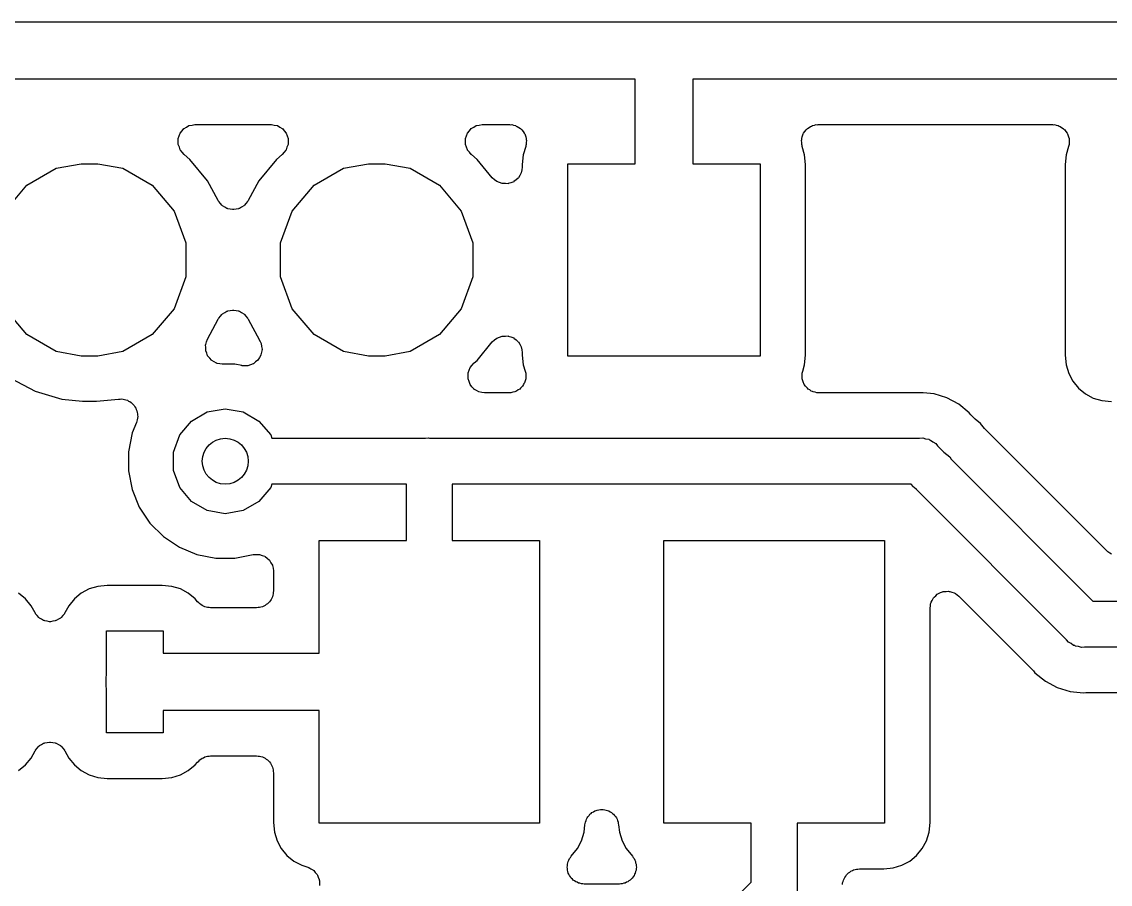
# Model space of a CAD drawing. Extents: x 91 to 190.2, y -113.9 to -59.9.
# Drawn here: x 120.95 to 130.58, y -68.27 to -60.65 of the extents above; entities that cross this region are included whole.
import ezdxf

# ---------------------------------------------------------------- set-up
doc = ezdxf.new("R2010")
doc.units = 0
doc.header["$MEASUREMENT"] = 0
doc.layers.add('BLACK', color=7, linetype='CONTINUOUS')

msp = doc.modelspace()

# ---------------------------------------------------------------- linework, layer by layer
at = {"layer": 'BLACK', "linetype": 'CONTINUOUS'}
for p, q in [((112.121, -60.646), (133.947, -60.646)), ((126.376, -61.154), (112.215, -61.154)), ((126.376, -61.4142), (126.376, -61.154)), ((133.716, -61.154), (126.884, -61.154)), ((126.884, -61.154), (126.884, -61.9)), ((126.376, -61.9), (126.376, -61.4142)), ((126.376, -61.4142), (126.376, -61.4142)), ((122.369, -61.6096), (122.385, -61.5902)), ((122.385, -61.5897), (122.386, -61.5891)), ((122.385, -61.5902), (122.385, -61.5897)), ((122.386, -61.5891), (122.408, -61.5765)), ((122.408, -61.5765), (122.429, -61.5636)), ((122.429, -61.5636), (122.43, -61.5635)), ((122.43, -61.5635), (122.431, -61.563)), ((122.431, -61.563), (122.456, -61.5587)), ((122.456, -61.5587), (122.481, -61.554)), ((122.481, -61.554), (122.481, -61.5541)), ((122.481, -61.5541), (122.482, -61.554)), ((122.482, -61.554), (123.158, -61.554)), ((123.158, -61.554), (123.159, -61.5541)), ((123.159, -61.5541), (123.159, -61.554)), ((123.159, -61.554), (123.184, -61.5587)), ((123.184, -61.5587), (123.209, -61.563)), ((123.209, -61.563), (123.21, -61.5635)), ((123.21, -61.5635), (123.211, -61.5636)), ((123.211, -61.5636), (123.232, -61.5765)), ((123.232, -61.5765), (123.254, -61.5891)), ((123.254, -61.5891), (123.255, -61.5897)), ((123.255, -61.5897), (123.255, -61.5902)), ((123.255, -61.5902), (123.271, -61.6097)), ((124.909, -61.6096), (124.925, -61.5902)), ((124.925, -61.5897), (124.926, -61.5891)), ((124.925, -61.5902), (124.925, -61.5897)), ((124.926, -61.5891), (124.948, -61.5765)), ((124.948, -61.5765), (124.969, -61.5636)), ((124.969, -61.5636), (124.97, -61.5635)), ((124.97, -61.5635), (124.971, -61.563)), ((124.971, -61.563), (124.996, -61.5587)), ((124.996, -61.5587), (125.021, -61.554)), ((125.021, -61.554), (125.021, -61.5541)), ((125.021, -61.5541), (125.022, -61.554)), ((125.022, -61.554), (125.265, -61.554)), ((125.265, -61.554), (125.274, -61.5556)), ((125.274, -61.5556), (125.283, -61.5551)), ((125.283, -61.5551), (125.299, -61.5601)), ((125.299, -61.5601), (125.316, -61.563)), ((125.316, -61.563), (125.324, -61.5676)), ((125.324, -61.5676), (125.333, -61.5702)), ((125.333, -61.5702), (125.346, -61.5805)), ((125.346, -61.5805), (125.361, -61.5891)), ((125.361, -61.5891), (125.367, -61.596)), ((125.367, -61.596), (125.374, -61.6015)), ((125.374, -61.6015), (125.384, -61.6158)), ((127.876, -61.6158), (127.886, -61.6015)), ((127.886, -61.6015), (127.893, -61.596)), ((127.893, -61.596), (127.899, -61.5891)), ((127.899, -61.5891), (127.914, -61.5805)), ((127.914, -61.5805), (127.927, -61.5702)), ((127.927, -61.5702), (127.936, -61.5676)), ((127.936, -61.5676), (127.944, -61.563)), ((127.944, -61.563), (127.961, -61.5601)), ((127.961, -61.5601), (127.977, -61.5551)), ((127.977, -61.5551), (127.986, -61.5556)), ((127.986, -61.5556), (127.995, -61.554)), ((127.995, -61.554), (130.065, -61.554)), ((130.065, -61.554), (130.074, -61.5556)), ((130.074, -61.5556), (130.083, -61.5551)), ((130.083, -61.5551), (130.099, -61.5601)), ((130.099, -61.5601), (130.116, -61.563)), ((130.116, -61.563), (130.124, -61.5676)), ((130.124, -61.5676), (130.133, -61.5702)), ((130.133, -61.5702), (130.146, -61.5805)), ((130.146, -61.5805), (130.161, -61.5891)), ((130.161, -61.5891), (130.167, -61.596)), ((130.167, -61.596), (130.174, -61.6015)), ((130.174, -61.6015), (130.184, -61.6158)), ((122.334, -61.6796), (122.335, -61.6788)), ((122.335, -61.7049), (122.334, -61.6796)), ((122.335, -61.678), (122.343, -61.6543)), ((122.335, -61.6788), (122.335, -61.678)), ((122.343, -61.6543), (122.352, -61.6304)), ((122.352, -61.629), (122.369, -61.6096)), ((122.352, -61.6298), (122.352, -61.629)), ((122.352, -61.6304), (122.352, -61.6298)), ((123.271, -61.6097), (123.288, -61.629)), ((123.288, -61.629), (123.288, -61.6298)), ((123.288, -61.6298), (123.288, -61.6304)), ((123.288, -61.6304), (123.297, -61.6543)), ((123.297, -61.6543), (123.305, -61.678)), ((123.305, -61.678), (123.305, -61.6788)), ((123.305, -61.6788), (123.306, -61.6796)), ((123.306, -61.6796), (123.305, -61.7049)), ((124.874, -61.6796), (124.875, -61.6788)), ((124.875, -61.7049), (124.874, -61.6796)), ((124.875, -61.678), (124.883, -61.6543)), ((124.875, -61.6788), (124.875, -61.678)), ((124.883, -61.6543), (124.892, -61.6304)), ((124.892, -61.629), (124.909, -61.6096)), ((124.892, -61.6298), (124.892, -61.629)), ((124.892, -61.6304), (124.892, -61.6298)), ((125.384, -61.6158), (125.395, -61.629)), ((125.395, -61.629), (125.398, -61.6375)), ((125.398, -61.6375), (125.403, -61.6451)), ((125.403, -61.6451), (125.407, -61.6618)), ((125.407, -61.6618), (125.412, -61.678)), ((125.412, -61.678), (125.412, -61.687)), ((125.412, -61.687), (125.414, -61.6958)), ((125.414, -61.6958), (125.412, -61.7129)), ((127.846, -61.6958), (127.848, -61.687)), ((127.848, -61.7129), (127.846, -61.6958)), ((127.848, -61.678), (127.853, -61.6618)), ((127.848, -61.687), (127.848, -61.678)), ((127.853, -61.6618), (127.857, -61.6451)), ((127.857, -61.6451), (127.862, -61.6375)), ((127.862, -61.6375), (127.865, -61.629)), ((127.865, -61.629), (127.876, -61.6158)), ((130.184, -61.6158), (130.195, -61.629)), ((130.195, -61.629), (130.198, -61.6375)), ((130.198, -61.6375), (130.203, -61.6451)), ((130.203, -61.6451), (130.207, -61.6618)), ((130.207, -61.6618), (130.212, -61.678)), ((130.212, -61.678), (130.212, -61.687)), ((130.212, -61.687), (130.214, -61.6958)), ((130.214, -61.6958), (130.212, -61.7129)), ((122.335, -61.73), (122.335, -61.7049)), ((122.335, -61.7308), (122.335, -61.73)), ((122.335, -61.7317), (122.335, -61.7308)), ((122.344, -61.7553), (122.335, -61.7317)), ((122.352, -61.779), (122.344, -61.7553)), ((122.353, -61.7796), (122.352, -61.779)), ((122.353, -61.7804), (122.353, -61.7796)), ((122.37, -61.7996), (122.353, -61.7804)), ((123.287, -61.7804), (123.27, -61.7996)), ((123.288, -61.779), (123.287, -61.7796)), ((123.287, -61.7796), (123.287, -61.7804)), ((123.296, -61.7553), (123.288, -61.779)), ((123.305, -61.7317), (123.296, -61.7553)), ((123.305, -61.7049), (123.305, -61.73)), ((123.305, -61.73), (123.305, -61.7308)), ((123.305, -61.7308), (123.305, -61.7317)), ((124.875, -61.73), (124.875, -61.7049)), ((124.875, -61.7308), (124.875, -61.73)), ((124.875, -61.7317), (124.875, -61.7308)), ((124.884, -61.7553), (124.875, -61.7317)), ((124.892, -61.779), (124.884, -61.7553)), ((124.893, -61.7796), (124.892, -61.779)), ((124.893, -61.7804), (124.893, -61.7796)), ((124.91, -61.7996), (124.893, -61.7804)), ((125.408, -61.7475), (125.386, -61.8216)), ((125.409, -61.7386), (125.408, -61.7475)), ((125.412, -61.73), (125.409, -61.7386)), ((125.412, -61.7129), (125.412, -61.73)), ((127.848, -61.73), (127.848, -61.7129)), ((127.851, -61.7386), (127.848, -61.73)), ((127.852, -61.7475), (127.851, -61.7386)), ((127.874, -61.8216), (127.852, -61.7475)), ((130.208, -61.7475), (130.186, -61.8216)), ((130.209, -61.7386), (130.208, -61.7475)), ((130.212, -61.73), (130.209, -61.7386)), ((130.212, -61.7129), (130.212, -61.73)), ((122.386, -61.8189), (122.37, -61.7996)), ((122.387, -61.8193), (122.386, -61.8189)), ((122.387, -61.82), (122.387, -61.8193)), ((122.438, -61.8618), (122.387, -61.82)), ((122.594, -62.0522), (122.438, -61.8618)), ((123.202, -61.8618), (123.046, -62.0522)), ((123.253, -61.82), (123.202, -61.8618)), ((123.254, -61.8189), (123.253, -61.8193)), ((123.253, -61.8193), (123.253, -61.82)), ((123.27, -61.7996), (123.254, -61.8189)), ((124.926, -61.8189), (124.91, -61.7996)), ((124.927, -61.8193), (124.926, -61.8189)), ((124.927, -61.82), (124.927, -61.8193)), ((124.978, -61.8618), (124.927, -61.82)), ((125.111, -62.0242), (124.978, -61.8618)), ((125.386, -61.8216), (125.377, -61.9074)), ((127.883, -61.9074), (127.874, -61.8216)), ((130.186, -61.8216), (130.177, -61.9074)), ((120.995, -62.0888), (121.255, -61.9389)), ((121.255, -61.9389), (121.476, -61.9)), ((121.476, -61.9), (121.624, -61.9)), ((121.624, -61.9), (121.845, -61.9389)), ((121.845, -61.9389), (122.105, -62.0888)), ((123.535, -62.0888), (123.795, -61.9389)), ((123.795, -61.9389), (124.016, -61.9)), ((124.016, -61.9), (124.164, -61.9)), ((124.164, -61.9), (124.385, -61.9389)), ((124.385, -61.9389), (124.645, -62.0888)), ((125.368, -61.9819), (125.355, -62.0035)), ((125.373, -61.9554), (125.368, -61.9803)), ((125.368, -61.9803), (125.368, -61.981)), ((125.368, -61.981), (125.368, -61.9819)), ((125.377, -61.9307), (125.373, -61.9554)), ((125.377, -61.9074), (125.377, -61.929)), ((125.377, -61.929), (125.377, -61.9298)), ((125.377, -61.9298), (125.377, -61.9307)), ((125.78, -63.6), (125.78, -61.9)), ((125.78, -61.9), (126.376, -61.9)), ((126.884, -61.9), (127.48, -61.9)), ((127.48, -61.9), (127.48, -63.6)), ((127.883, -63.5926), (127.883, -61.9074)), ((130.177, -61.9074), (130.177, -63.5926)), ((122.688, -62.2268), (122.594, -62.0522)), ((123.046, -62.0522), (122.952, -62.2268)), ((125.112, -62.0247), (125.111, -62.0242)), ((125.112, -62.0254), (125.112, -62.0247)), ((125.132, -62.0417), (125.112, -62.0254)), ((125.151, -62.0581), (125.132, -62.0417)), ((125.152, -62.0584), (125.151, -62.0581)), ((125.152, -62.0589), (125.152, -62.0584)), ((125.176, -62.0676), (125.152, -62.0589)), ((125.2, -62.0764), (125.176, -62.0676)), ((125.201, -62.0765), (125.2, -62.0764)), ((125.201, -62.0767), (125.201, -62.0765)), ((125.227, -62.0767), (125.201, -62.0767)), ((125.252, -62.077), (125.227, -62.0767)), ((125.253, -62.0767), (125.252, -62.077)), ((125.277, -62.0681), (125.253, -62.0767)), ((125.253, -62.0767), (125.253, -62.0767)), ((125.301, -62.0597), (125.277, -62.0681)), ((125.302, -62.0592), (125.301, -62.0597)), ((125.322, -62.0427), (125.302, -62.0589)), ((125.302, -62.0589), (125.302, -62.0592)), ((125.341, -62.0267), (125.322, -62.0427)), ((125.342, -62.026), (125.341, -62.0267)), ((125.355, -62.0035), (125.342, -62.0254)), ((125.342, -62.0254), (125.342, -62.026)), ((120.803, -62.3184), (120.995, -62.0888)), ((122.105, -62.0888), (122.297, -62.3184)), ((123.343, -62.3184), (123.535, -62.0888)), ((124.645, -62.0888), (124.837, -62.3184)), ((122.691, -62.2307), (122.688, -62.2268)), ((122.693, -62.2353), (122.691, -62.2307)), ((122.707, -62.2511), (122.693, -62.2353)), ((122.72, -62.2678), (122.707, -62.2511)), ((122.724, -62.2704), (122.72, -62.2678)), ((122.727, -62.2741), (122.724, -62.2704)), ((122.746, -62.2841), (122.727, -62.2741)), ((122.913, -62.2741), (122.894, -62.2841)), ((122.916, -62.2704), (122.913, -62.2741)), ((122.92, -62.2678), (122.916, -62.2704)), ((122.933, -62.2511), (122.92, -62.2678)), ((122.947, -62.2353), (122.933, -62.2511)), ((122.949, -62.2307), (122.947, -62.2353)), ((122.952, -62.2268), (122.949, -62.2307)), ((122.297, -62.3184), (122.4, -62.6001)), ((122.764, -62.2953), (122.746, -62.2841)), ((122.769, -62.2963), (122.764, -62.2953)), ((122.773, -62.2987), (122.769, -62.2963)), ((122.794, -62.3017), (122.773, -62.2987)), ((122.815, -62.306), (122.794, -62.3017)), ((122.82, -62.3053), (122.815, -62.306)), ((122.825, -62.306), (122.82, -62.3053)), ((122.846, -62.3017), (122.825, -62.306)), ((122.867, -62.2987), (122.846, -62.3017)), ((122.871, -62.2963), (122.867, -62.2987)), ((122.876, -62.2953), (122.871, -62.2963)), ((122.894, -62.2841), (122.876, -62.2953)), ((123.24, -62.6001), (123.343, -62.3184)), ((124.837, -62.3184), (124.94, -62.6001)), ((122.4, -62.6001), (122.4, -62.8999)), ((123.24, -62.8999), (123.24, -62.6001)), ((124.94, -62.6001), (124.94, -62.8999)), ((122.4, -62.8999), (122.297, -63.1816)), ((123.343, -63.1816), (123.24, -62.8999)), ((124.94, -62.8999), (124.837, -63.1816)), ((120.995, -63.4112), (120.803, -63.1816)), ((122.297, -63.1816), (122.105, -63.4112)), ((122.707, -63.2489), (122.72, -63.2322)), ((122.72, -63.2322), (122.724, -63.2296)), ((122.724, -63.2296), (122.727, -63.2259)), ((122.727, -63.2259), (122.746, -63.2159)), ((122.746, -63.2159), (122.764, -63.2047)), ((122.764, -63.2047), (122.769, -63.2037)), ((122.769, -63.2037), (122.773, -63.2013)), ((122.773, -63.2013), (122.794, -63.1983)), ((122.794, -63.1983), (122.815, -63.194)), ((122.815, -63.194), (122.82, -63.1947)), ((122.82, -63.1947), (122.825, -63.194)), ((122.825, -63.194), (122.846, -63.1983)), ((122.846, -63.1983), (122.867, -63.2013)), ((122.867, -63.2013), (122.871, -63.2037)), ((122.871, -63.2037), (122.876, -63.2047)), ((122.876, -63.2047), (122.894, -63.2159)), ((122.894, -63.2159), (122.913, -63.2259)), ((122.913, -63.2259), (122.916, -63.2296)), ((122.916, -63.2296), (122.92, -63.2322)), ((122.92, -63.2322), (122.933, -63.2489)), ((123.535, -63.4112), (123.343, -63.1816)), ((124.837, -63.1816), (124.645, -63.4112)), ((122.592, -63.4521), (122.688, -63.2732)), ((122.688, -63.2732), (122.691, -63.2693)), ((122.691, -63.2693), (122.693, -63.2647)), ((122.693, -63.2647), (122.707, -63.2489)), ((122.933, -63.2489), (122.947, -63.2647)), ((122.947, -63.2647), (122.949, -63.2693)), ((122.949, -63.2693), (122.952, -63.2732)), ((122.952, -63.2732), (123.053, -63.4609)), ((121.255, -63.5611), (120.995, -63.4112)), ((122.105, -63.4112), (121.845, -63.5611)), ((123.795, -63.5611), (123.535, -63.4112)), ((124.645, -63.4112), (124.385, -63.5611)), ((125.152, -63.4411), (125.176, -63.4324)), ((125.176, -63.4324), (125.2, -63.4236)), ((125.2, -63.4236), (125.201, -63.4235)), ((125.201, -63.4235), (125.201, -63.4233)), ((125.201, -63.4233), (125.227, -63.4233)), ((125.227, -63.4233), (125.252, -63.423)), ((125.252, -63.423), (125.253, -63.4233)), ((125.253, -63.4233), (125.253, -63.4233)), ((125.253, -63.4233), (125.277, -63.4319)), ((125.277, -63.4319), (125.301, -63.4403)), ((122.576, -63.5016), (122.577, -63.4992)), ((122.577, -63.5252), (122.576, -63.5016)), ((122.577, -63.4968), (122.585, -63.4745)), ((122.577, -63.4992), (122.577, -63.4968)), ((122.577, -63.5488), (122.577, -63.5252)), ((122.585, -63.4745), (122.592, -63.4521)), ((123.053, -63.4609), (123.054, -63.4646)), ((123.054, -63.4646), (123.055, -63.4663)), ((123.055, -63.4663), (123.067, -63.4882)), ((123.067, -63.4882), (123.067, -63.4891)), ((123.067, -63.4891), (123.068, -63.4898)), ((123.068, -63.4898), (123.071, -63.5147)), ((123.071, -63.5147), (123.076, -63.5396)), ((124.978, -63.6382), (125.111, -63.4758)), ((125.111, -63.4758), (125.112, -63.4753)), ((125.112, -63.4746), (125.132, -63.4583)), ((125.112, -63.4753), (125.112, -63.4746)), ((125.132, -63.4583), (125.151, -63.4419)), ((125.151, -63.4419), (125.152, -63.4416)), ((125.152, -63.4416), (125.152, -63.4411)), ((125.301, -63.4403), (125.302, -63.4408)), ((125.302, -63.4408), (125.302, -63.4411)), ((125.302, -63.4411), (125.322, -63.4573)), ((125.322, -63.4573), (125.341, -63.4733)), ((125.341, -63.4733), (125.342, -63.474)), ((125.342, -63.474), (125.342, -63.4746)), ((125.342, -63.4746), (125.355, -63.4965)), ((125.355, -63.4965), (125.368, -63.5181)), ((125.368, -63.5181), (125.368, -63.519)), ((125.368, -63.519), (125.368, -63.5197)), ((125.368, -63.5197), (125.373, -63.5446)), ((121.476, -63.6), (121.255, -63.5611)), ((121.624, -63.6), (121.476, -63.6)), ((121.845, -63.5611), (121.624, -63.6)), ((122.578, -63.5512), (122.577, -63.5488)), ((122.578, -63.5537), (122.578, -63.5512)), ((122.586, -63.5756), (122.578, -63.5537)), ((122.594, -63.5978), (122.586, -63.5756)), ((122.596, -63.5997), (122.594, -63.5978)), ((122.597, -63.602), (122.596, -63.5997)), ((122.613, -63.6196), (122.597, -63.602)), ((122.628, -63.6377), (122.613, -63.6196)), ((123.052, -63.614), (123.039, -63.6357)), ((123.065, -63.5924), (123.052, -63.614)), ((123.066, -63.5915), (123.065, -63.5924)), ((123.071, -63.566), (123.066, -63.5908)), ((123.066, -63.5908), (123.066, -63.5915)), ((123.076, -63.5413), (123.071, -63.566)), ((123.076, -63.5396), (123.075, -63.5405)), ((123.075, -63.5405), (123.076, -63.5413)), ((124.016, -63.6), (123.795, -63.5611)), ((124.164, -63.6), (124.016, -63.6)), ((124.385, -63.5611), (124.164, -63.6)), ((125.373, -63.5446), (125.377, -63.5693)), ((125.377, -63.5693), (125.377, -63.5702)), ((125.377, -63.5702), (125.377, -63.571)), ((125.377, -63.571), (125.377, -63.5926)), ((125.377, -63.5926), (125.386, -63.6784)), ((127.48, -63.6), (125.78, -63.6)), ((127.874, -63.6784), (127.883, -63.5926)), ((130.177, -63.5926), (130.186, -63.6784)), ((122.63, -63.6389), (122.628, -63.6377)), ((122.632, -63.6408), (122.63, -63.6389)), ((122.653, -63.6519), (122.632, -63.6408)), ((122.673, -63.6638), (122.653, -63.6519)), ((122.676, -63.6642), (122.673, -63.6638)), ((122.678, -63.6654), (122.676, -63.6642)), ((122.701, -63.6687), (122.678, -63.6654)), ((122.724, -63.6728), (122.701, -63.6687)), ((122.834, -63.6728), (122.724, -63.6728)), ((122.896, -63.6851), (122.834, -63.6728)), ((122.897, -63.6851), (122.896, -63.6851)), ((122.898, -63.6854), (122.897, -63.6851)), ((122.923, -63.6857), (122.898, -63.6854)), ((122.948, -63.6862), (122.923, -63.6857)), ((122.949, -63.686), (122.948, -63.6862)), ((122.95, -63.686), (122.949, -63.686)), ((122.974, -63.6776), (122.95, -63.686)), ((122.998, -63.6695), (122.974, -63.6776)), ((122.999, -63.6687), (122.998, -63.669)), ((122.998, -63.669), (122.998, -63.6695)), ((123.019, -63.6527), (122.999, -63.6687)), ((123.038, -63.6369), (123.019, -63.6527)), ((123.039, -63.6362), (123.038, -63.6369)), ((123.039, -63.6357), (123.039, -63.6362)), ((124.907, -63.7255), (124.916, -63.7018)), ((124.916, -63.7012), (124.917, -63.7004)), ((124.916, -63.7018), (124.916, -63.7012)), ((124.917, -63.7004), (124.933, -63.6812)), ((124.933, -63.6812), (124.949, -63.6619)), ((124.949, -63.6619), (124.95, -63.6615)), ((124.95, -63.6615), (124.951, -63.6608)), ((124.951, -63.6608), (124.978, -63.6382)), ((125.386, -63.6784), (125.402, -63.7333)), ((127.858, -63.7333), (127.874, -63.6784)), ((130.186, -63.6784), (130.209, -63.7538)), ((120.852, -63.7944), (121.069, -63.9104)), ((124.898, -63.7491), (124.907, -63.7255)), ((124.898, -63.75), (124.898, -63.7491)), ((124.898, -63.7508), (124.898, -63.75)), ((124.898, -63.7759), (124.898, -63.7508)), ((124.898, -63.8012), (124.898, -63.7759)), ((124.898, -63.802), (124.898, -63.8012)), ((124.898, -63.8028), (124.898, -63.802)), ((124.907, -63.8265), (124.898, -63.8028)), ((125.401, -63.819), (125.397, -63.8357)), ((125.407, -63.8028), (125.401, -63.819)), ((125.402, -63.7333), (125.404, -63.7422)), ((125.404, -63.7422), (125.407, -63.7508)), ((125.407, -63.7508), (125.407, -63.7679)), ((125.407, -63.7679), (125.409, -63.785)), ((125.409, -63.785), (125.407, -63.7938)), ((125.407, -63.7938), (125.407, -63.8028)), ((127.851, -63.785), (127.853, -63.7679)), ((127.853, -63.7938), (127.851, -63.785)), ((127.853, -63.7508), (127.856, -63.7422)), ((127.853, -63.7679), (127.853, -63.7508)), ((127.853, -63.8028), (127.853, -63.7938)), ((127.859, -63.819), (127.853, -63.8028)), ((127.856, -63.7422), (127.858, -63.7333)), ((127.863, -63.8357), (127.859, -63.819)), ((130.209, -63.7538), (130.246, -63.8233)), ((121.069, -63.9104), (121.305, -63.9819)), ((124.915, -63.8504), (124.907, -63.8265)), ((124.915, -63.851), (124.915, -63.8504)), ((124.916, -63.8518), (124.915, -63.851)), ((124.932, -63.8712), (124.916, -63.8518)), ((124.948, -63.8906), (124.932, -63.8712)), ((124.949, -63.8911), (124.948, -63.8906)), ((124.949, -63.8917), (124.949, -63.8911)), ((124.971, -63.9043), (124.949, -63.8917)), ((124.993, -63.9172), (124.971, -63.9043)), ((125.318, -63.9132), (125.31, -63.9178)), ((125.327, -63.9106), (125.318, -63.9132)), ((125.34, -63.9003), (125.327, -63.9106)), ((125.355, -63.8917), (125.34, -63.9003)), ((125.361, -63.8848), (125.355, -63.8917)), ((125.368, -63.8793), (125.361, -63.8848)), ((125.378, -63.865), (125.368, -63.8793)), ((125.389, -63.8518), (125.378, -63.865)), ((125.392, -63.8433), (125.389, -63.8518)), ((125.397, -63.8357), (125.392, -63.8433)), ((127.868, -63.8433), (127.863, -63.8357)), ((127.871, -63.8518), (127.868, -63.8433)), ((127.882, -63.865), (127.871, -63.8518)), ((127.892, -63.8793), (127.882, -63.865)), ((127.899, -63.8848), (127.892, -63.8793)), ((127.905, -63.8917), (127.899, -63.8848)), ((127.92, -63.9003), (127.905, -63.8917)), ((127.933, -63.9106), (127.92, -63.9003)), ((127.942, -63.9132), (127.933, -63.9106)), ((127.95, -63.9178), (127.942, -63.9132)), ((130.246, -63.8233), (130.296, -63.8842)), ((130.296, -63.8842), (130.357, -63.9342)), ((121.305, -63.9819), (121.489, -64)), ((121.489, -64), (121.611, -64)), ((121.611, -64), (121.805, -63.9809)), ((121.805, -63.9809), (121.806, -63.9806)), ((121.806, -63.9806), (121.808, -63.9807)), ((121.808, -63.9807), (121.81, -63.9805)), ((121.81, -63.9805), (121.819, -63.9812)), ((121.819, -63.9812), (121.82, -63.9812)), ((121.82, -63.9812), (121.834, -63.9796)), ((121.834, -63.9796), (121.846, -63.9824)), ((121.846, -63.9824), (121.858, -63.9829)), ((121.858, -63.9829), (121.871, -63.9882)), ((121.871, -63.9882), (121.885, -63.9914)), ((121.885, -63.9914), (121.895, -63.9981)), ((121.895, -63.9981), (121.906, -64.0028)), ((121.906, -64.0028), (121.917, -64.0122)), ((121.917, -64.0122), (121.928, -64.0199)), ((124.994, -63.9173), (124.993, -63.9172)), ((124.994, -63.9178), (124.994, -63.9173)), ((125.019, -63.9221), (124.994, -63.9178)), ((125.044, -63.9268), (125.019, -63.9221)), ((125.045, -63.9267), (125.044, -63.9268)), ((125.046, -63.9268), (125.045, -63.9267)), ((125.259, -63.9268), (125.046, -63.9268)), ((125.268, -63.9252), (125.259, -63.9268)), ((125.277, -63.9257), (125.268, -63.9252)), ((125.293, -63.9207), (125.277, -63.9257)), ((125.31, -63.9178), (125.293, -63.9207)), ((127.967, -63.9207), (127.95, -63.9178)), ((127.983, -63.9257), (127.967, -63.9207)), ((127.992, -63.9252), (127.983, -63.9257)), ((128.001, -63.9268), (127.992, -63.9252)), ((128.863, -63.9268), (128.001, -63.9268)), ((128.87, -63.9255), (128.863, -63.9268)), ((128.878, -63.9261), (128.87, -63.9255)), ((128.9, -63.9239), (128.878, -63.9261)), ((128.922, -63.9261), (128.9, -63.9239)), ((129.018, -63.9355), (128.922, -63.9261)), ((129.132, -63.97), (129.018, -63.9355)), ((129.237, -64.026), (129.132, -63.97)), ((130.357, -63.9342), (130.426, -63.9713)), ((130.426, -63.9713), (130.502, -63.9942)), ((130.502, -63.9942), (130.587, -64.0027)), ((121.928, -64.0199), (121.936, -64.0297)), ((121.936, -64.0297), (121.945, -64.038)), ((121.945, -64.038), (121.951, -64.0504)), ((121.951, -64.0504), (121.96, -64.0615)), ((121.96, -64.0615), (121.963, -64.0733)), ((121.963, -64.0733), (121.969, -64.0842)), ((121.969, -64.0842), (121.971, -64.098)), ((121.971, -64.098), (121.975, -64.1114)), ((122.452, -64.1744), (122.591, -64.0937)), ((122.591, -64.0937), (122.75, -64.0657)), ((122.75, -64.0657), (122.909, -64.0937)), ((122.909, -64.0937), (123.048, -64.1744)), ((129.329, -64.1014), (129.237, -64.026)), ((129.343, -64.1187), (129.329, -64.1014)), ((121.964, -64.1867), (121.926, -64.28)), ((121.967, -64.1747), (121.964, -64.1867)), ((121.972, -64.1634), (121.967, -64.1747)), ((121.973, -64.1495), (121.972, -64.1634)), ((121.976, -64.1359), (121.973, -64.1495)), ((121.975, -64.1114), (121.974, -64.1237)), ((121.974, -64.1237), (121.976, -64.1359)), ((122.348, -64.2979), (122.452, -64.1744)), ((123.048, -64.1744), (123.152, -64.2979)), ((129.348, -64.1236), (129.343, -64.1187)), ((129.353, -64.1297), (129.348, -64.1236)), ((129.372, -64.1494), (129.353, -64.1297)), ((129.379, -64.1537), (129.372, -64.1494)), ((129.383, -64.1593), (129.379, -64.1537)), ((129.429, -64.1964), (129.383, -64.1593)), ((129.466, -64.2416), (129.429, -64.1964)), ((121.926, -64.28), (121.893, -64.4456)), ((122.293, -64.4494), (122.348, -64.2979)), ((123.152, -64.2979), (123.163, -64.3268)), ((129.471, -64.2465), (129.466, -64.2416)), ((129.476, -64.2525), (129.471, -64.2465)), ((130.546, -65.3229), (129.476, -64.2525)), ((123.163, -64.3268), (124.521, -64.3268)), ((124.521, -64.3268), (124.548, -64.3245)), ((124.548, -64.3245), (124.557, -64.3268)), ((124.557, -64.3268), (128.891, -64.3268)), ((128.891, -64.3268), (128.918, -64.3245)), ((128.918, -64.3245), (128.944, -64.3314)), ((128.944, -64.3314), (128.971, -64.3361)), ((128.971, -64.3361), (128.978, -64.3406)), ((128.978, -64.3406), (128.987, -64.343)), ((128.987, -64.343), (129.009, -64.3585)), ((129.009, -64.3585), (129.033, -64.3719)), ((129.033, -64.3719), (129.05, -64.3926)), ((129.05, -64.3926), (129.106, -64.449)), ((121.893, -64.4456), (121.893, -64.6144)), ((122.293, -64.6106), (122.293, -64.4494)), ((129.106, -64.449), (129.158, -64.4924)), ((129.158, -64.4924), (129.169, -64.5121)), ((129.169, -64.5121), (130.424, -65.7668)), ((121.893, -64.6144), (121.926, -64.78)), ((122.348, -64.7621), (122.293, -64.6106)), ((121.926, -64.78), (121.99, -64.936)), ((122.452, -64.8856), (122.348, -64.7621)), ((123.152, -64.7621), (123.048, -64.8856)), ((123.163, -64.7332), (123.152, -64.7621)), ((124.352, -64.7332), (123.163, -64.7332)), ((124.352, -65.23), (124.352, -64.7332)), ((128.816, -64.7332), (124.758, -64.7332)), ((124.758, -64.7332), (124.758, -65.23)), ((128.837, -64.7548), (128.816, -64.7332)), ((128.842, -64.7626), (128.837, -64.7548)), ((128.863, -64.78), (128.842, -64.7626)), ((130.19, -66.1074), (128.863, -64.78)), ((121.99, -64.936), (122.084, -65.0764)), ((122.591, -64.9663), (122.452, -64.8856)), ((122.75, -64.9943), (122.591, -64.9663)), ((122.909, -64.9663), (122.75, -64.9943)), ((123.048, -64.8856), (122.909, -64.9663)), ((122.084, -65.0764), (122.204, -65.1958)), ((122.204, -65.1958), (122.344, -65.2896)), ((123.58, -66.226), (123.58, -65.23)), ((123.58, -65.23), (124.352, -65.23)), ((124.758, -65.23), (125.53, -65.23)), ((125.53, -65.23), (125.53, -67.73)), ((126.63, -67.73), (126.63, -65.23)), ((126.63, -65.23), (128.58, -65.23)), ((128.58, -65.23), (128.58, -67.73)), ((122.344, -65.2896), (122.5, -65.3543)), ((122.5, -65.3543), (122.666, -65.3872)), ((122.834, -65.3872), (122.998, -65.3546)), ((122.998, -65.3546), (123, -65.3546)), ((123, -65.3546), (123.001, -65.354)), ((123.001, -65.354), (123.026, -65.354)), ((123.026, -65.354), (123.05, -65.3535)), ((123.05, -65.3535), (123.052, -65.354)), ((123.052, -65.354), (123.053, -65.354)), ((123.053, -65.354), (123.076, -65.3624)), ((130.551, -65.3267), (130.546, -65.3229)), ((130.556, -65.3317), (130.551, -65.3267)), ((130.573, -65.3415), (130.556, -65.3317)), ((130.589, -65.3527), (130.573, -65.3415)), ((122.666, -65.3872), (122.834, -65.3872)), ((123.076, -65.3624), (123.099, -65.3703)), ((123.099, -65.3703), (123.101, -65.3713)), ((123.101, -65.3713), (123.102, -65.3719)), ((123.102, -65.3719), (123.121, -65.3876)), ((123.121, -65.3876), (123.14, -65.4029)), ((123.14, -65.4029), (123.141, -65.4043)), ((123.141, -65.4043), (123.142, -65.4053)), ((123.142, -65.4053), (123.154, -65.4265)), ((123.154, -65.4265), (123.167, -65.4474)), ((123.167, -65.4474), (123.167, -65.449)), ((123.167, -65.449), (123.168, -65.4505)), ((123.168, -65.4505), (123.173, -65.4745)), ((123.173, -65.4745), (123.177, -65.4985)), ((123.177, -65.4985), (123.177, -65.5001)), ((123.177, -65.5001), (123.177, -65.5018)), ((123.177, -65.5018), (123.177, -65.676)), ((121.622, -65.6358), (121.546, -65.6587)), ((121.707, -65.6273), (121.622, -65.6358)), ((122.193, -65.6273), (121.707, -65.6273)), ((122.278, -65.6358), (122.193, -65.6273)), ((122.354, -65.6587), (122.278, -65.6358)), ((120.984, -65.7458), (120.923, -65.6958)), ((121.477, -65.6958), (121.416, -65.7458)), ((121.546, -65.6587), (121.477, -65.6958)), ((122.423, -65.6958), (122.354, -65.6587)), ((122.484, -65.7458), (122.423, -65.6958)), ((123.162, -65.7387), (123.157, -65.751)), ((123.168, -65.7273), (123.162, -65.7387)), ((123.171, -65.7144), (123.168, -65.7273)), ((123.175, -65.702), (123.171, -65.7144)), ((123.177, -65.676), (123.175, -65.6889)), ((123.175, -65.6889), (123.175, -65.702)), ((129.002, -65.7596), (129.01, -65.7418)), ((129.01, -65.7418), (129.014, -65.7371)), ((129.014, -65.7371), (129.018, -65.7314)), ((129.018, -65.7314), (129.033, -65.7188)), ((129.033, -65.7188), (129.047, -65.705)), ((129.047, -65.705), (129.053, -65.7022)), ((129.053, -65.7022), (129.058, -65.6979)), ((129.058, -65.6979), (129.076, -65.6912)), ((129.076, -65.6912), (129.094, -65.683)), ((129.094, -65.683), (129.1, -65.6824)), ((129.1, -65.6824), (129.107, -65.6801)), ((129.107, -65.6801), (129.126, -65.6801)), ((129.126, -65.6801), (129.146, -65.6784)), ((129.146, -65.6784), (129.152, -65.6801)), ((129.152, -65.6801), (129.159, -65.6801)), ((129.159, -65.6801), (129.177, -65.6868)), ((129.177, -65.6868), (129.196, -65.6919)), ((129.196, -65.6919), (129.201, -65.6957)), ((129.201, -65.6957), (129.208, -65.6979)), ((129.208, -65.6979), (129.223, -65.7105)), ((129.223, -65.7105), (129.239, -65.7218)), ((129.239, -65.7218), (129.887, -66.3704)), ((121.034, -65.8067), (120.984, -65.7458)), ((121.068, -65.8694), (121.034, -65.8067)), ((121.366, -65.8067), (121.332, -65.8694)), ((121.416, -65.7458), (121.366, -65.8067)), ((122.505, -65.7712), (122.484, -65.7458)), ((122.516, -65.7802), (122.505, -65.7712)), ((122.525, -65.7909), (122.516, -65.7802)), ((122.535, -65.7971), (122.525, -65.7909)), ((122.545, -65.8051), (122.535, -65.7971)), ((122.558, -65.81), (122.545, -65.8051)), ((122.57, -65.817), (122.558, -65.81)), ((122.582, -65.8191), (122.57, -65.817)), ((122.593, -65.8234), (122.582, -65.8191)), ((122.607, -65.8236), (122.593, -65.8234)), ((122.621, -65.826), (122.607, -65.8236)), ((123.027, -65.826), (122.621, -65.826)), ((123.04, -65.8237), (123.027, -65.826)), ((123.053, -65.8237), (123.04, -65.8237)), ((123.066, -65.8192), (123.053, -65.8237)), ((123.079, -65.817), (123.066, -65.8192)), ((123.09, -65.8104), (123.079, -65.817)), ((123.102, -65.8059), (123.09, -65.8104)), ((123.112, -65.7975), (123.102, -65.8059)), ((123.124, -65.7909), (123.112, -65.7975)), ((123.132, -65.7809), (123.124, -65.7909)), ((123.142, -65.7724), (123.132, -65.7809)), ((123.149, -65.7611), (123.142, -65.7724)), ((123.157, -65.751), (123.149, -65.7611)), ((128.983, -65.8278), (128.986, -65.8085)), ((128.983, -67.7226), (128.983, -65.8278)), ((128.986, -65.8085), (128.988, -65.789)), ((128.988, -65.789), (128.991, -65.783)), ((128.991, -65.783), (128.992, -65.7765)), ((128.992, -65.7765), (129.002, -65.7596)), ((130.424, -65.7668), (131.67, -65.7668)), ((121.071, -65.8733), (121.068, -65.8694)), ((121.073, -65.8779), (121.071, -65.8733)), ((121.087, -65.8937), (121.073, -65.8779)), ((121.1, -65.9104), (121.087, -65.8937)), ((121.104, -65.913), (121.1, -65.9104)), ((121.107, -65.9167), (121.104, -65.913)), ((121.126, -65.9267), (121.107, -65.9167)), ((121.144, -65.9379), (121.126, -65.9267)), ((121.149, -65.9389), (121.144, -65.9379)), ((121.256, -65.9379), (121.251, -65.9389)), ((121.274, -65.9267), (121.256, -65.9379)), ((121.293, -65.9167), (121.274, -65.9267)), ((121.296, -65.913), (121.293, -65.9167)), ((121.3, -65.9104), (121.296, -65.913)), ((121.313, -65.8937), (121.3, -65.9104)), ((121.327, -65.8779), (121.313, -65.8937)), ((121.329, -65.8733), (121.327, -65.8779)), ((121.332, -65.8694), (121.329, -65.8733)), ((121.153, -65.9412), (121.149, -65.9389)), ((121.174, -65.9442), (121.153, -65.9412)), ((121.195, -65.9486), (121.174, -65.9442)), ((121.2, -65.9479), (121.195, -65.9486)), ((121.205, -65.9486), (121.2, -65.9479)), ((121.226, -65.9442), (121.205, -65.9486)), ((121.247, -65.9412), (121.226, -65.9442)), ((121.251, -65.9389), (121.247, -65.9412)), ((121.7, -66.4242), (121.7, -66.03)), ((121.7, -66.03), (122.2, -66.03)), ((122.2, -66.03), (122.2, -66.226)), ((130.207, -66.1281), (130.19, -66.1074)), ((130.231, -66.1415), (130.207, -66.1281)), ((122.2, -66.226), (123.58, -66.226)), ((130.253, -66.157), (130.231, -66.1415)), ((130.262, -66.1594), (130.253, -66.157)), ((130.269, -66.1639), (130.262, -66.1594)), ((130.296, -66.1686), (130.269, -66.1639)), ((130.322, -66.1755), (130.296, -66.1686)), ((130.349, -66.1732), (130.322, -66.1755)), ((131.67, -66.1732), (130.349, -66.1732)), ((129.887, -66.3704), (129.892, -66.3764)), ((129.892, -66.3764), (129.897, -66.3813)), ((129.897, -66.3813), (129.911, -66.3986)), ((129.911, -66.3986), (130.003, -66.474)), ((121.696, -66.4352), (121.7, -66.4242)), ((121.696, -66.5248), (121.696, -66.4352)), ((130.003, -66.474), (130.108, -66.53)), ((121.7, -66.5358), (121.696, -66.5248)), ((121.7, -66.93), (121.7, -66.5358)), ((130.108, -66.53), (130.222, -66.5645)), ((130.222, -66.5645), (130.34, -66.5761)), ((130.34, -66.5761), (130.362, -66.5739)), ((130.362, -66.5739), (130.37, -66.5745)), ((130.37, -66.5745), (130.377, -66.5732)), ((130.377, -66.5732), (131.433, -66.5732)), ((123.58, -66.734), (122.2, -66.734)), ((122.2, -66.734), (122.2, -66.93)), ((123.58, -67.73), (123.58, -66.734)), ((122.2, -66.93), (121.7, -66.93)), ((121.034, -67.1533), (121.068, -67.0906)), ((121.068, -67.0906), (121.071, -67.0867)), ((121.071, -67.0867), (121.073, -67.0821)), ((121.073, -67.0821), (121.087, -67.0663)), ((121.087, -67.0663), (121.1, -67.0496)), ((121.1, -67.0496), (121.104, -67.047)), ((121.104, -67.047), (121.107, -67.0433)), ((121.107, -67.0433), (121.126, -67.0333)), ((121.126, -67.0333), (121.144, -67.0221)), ((121.144, -67.0221), (121.149, -67.0211)), ((121.149, -67.0211), (121.153, -67.0188)), ((121.153, -67.0188), (121.174, -67.0158)), ((121.174, -67.0158), (121.195, -67.0114)), ((121.195, -67.0114), (121.2, -67.0121)), ((121.2, -67.0121), (121.205, -67.0114)), ((121.205, -67.0114), (121.226, -67.0158)), ((121.226, -67.0158), (121.247, -67.0188)), ((121.247, -67.0188), (121.251, -67.0211)), ((121.251, -67.0211), (121.256, -67.0221)), ((121.256, -67.0221), (121.274, -67.0333)), ((121.274, -67.0333), (121.293, -67.0433)), ((121.293, -67.0433), (121.296, -67.047)), ((121.296, -67.047), (121.3, -67.0496)), ((121.3, -67.0496), (121.313, -67.0663)), ((121.313, -67.0663), (121.327, -67.0821)), ((121.327, -67.0821), (121.329, -67.0867)), ((121.329, -67.0867), (121.332, -67.0906)), ((121.332, -67.0906), (121.366, -67.1533)), ((120.984, -67.2142), (121.034, -67.1533)), ((121.366, -67.1533), (121.416, -67.2142)), ((122.484, -67.2142), (122.505, -67.1888)), ((122.505, -67.1888), (122.516, -67.1798)), ((122.516, -67.1798), (122.525, -67.1691)), ((122.525, -67.1691), (122.535, -67.1629)), ((122.535, -67.1629), (122.545, -67.1549)), ((122.545, -67.1549), (122.558, -67.15)), ((122.558, -67.15), (122.57, -67.143)), ((122.57, -67.143), (122.582, -67.1409)), ((122.582, -67.1409), (122.593, -67.1366)), ((122.593, -67.1366), (122.607, -67.1364)), ((122.607, -67.1364), (122.621, -67.134)), ((122.621, -67.134), (123.027, -67.134)), ((123.027, -67.134), (123.04, -67.1363)), ((123.04, -67.1363), (123.053, -67.1363)), ((123.053, -67.1363), (123.066, -67.1408)), ((123.066, -67.1408), (123.079, -67.143)), ((123.079, -67.143), (123.09, -67.1496)), ((123.09, -67.1496), (123.102, -67.1541)), ((123.102, -67.1541), (123.112, -67.1625)), ((123.112, -67.1625), (123.124, -67.1691)), ((123.124, -67.1691), (123.132, -67.1791)), ((123.132, -67.1791), (123.142, -67.1876)), ((123.142, -67.1876), (123.149, -67.1989)), ((120.923, -67.2642), (120.984, -67.2142)), ((121.416, -67.2142), (121.477, -67.2642)), ((121.477, -67.2642), (121.546, -67.3013)), ((122.354, -67.3013), (122.423, -67.2642)), ((122.423, -67.2642), (122.484, -67.2142)), ((123.149, -67.1989), (123.157, -67.209)), ((123.157, -67.209), (123.162, -67.2213)), ((123.162, -67.2213), (123.168, -67.2327)), ((123.168, -67.2327), (123.171, -67.2456)), ((123.171, -67.2456), (123.175, -67.258)), ((123.175, -67.258), (123.175, -67.2711)), ((123.175, -67.2711), (123.177, -67.284)), ((123.177, -67.284), (123.177, -67.7226)), ((121.546, -67.3013), (121.622, -67.3242)), ((121.622, -67.3242), (121.707, -67.3327)), ((121.707, -67.3327), (122.193, -67.3327)), ((122.193, -67.3327), (122.278, -67.3242)), ((122.278, -67.3242), (122.354, -67.3013)), ((125.956, -67.6723), (125.967, -67.6618)), ((125.967, -67.6618), (125.975, -67.6498)), ((125.975, -67.6498), (125.985, -67.6433)), ((125.985, -67.6433), (125.993, -67.6351)), ((125.993, -67.6351), (126.006, -67.6287)), ((126.006, -67.6287), (126.018, -67.6204)), ((126.018, -67.6204), (126.029, -67.6175)), ((126.029, -67.6175), (126.04, -67.6126)), ((126.04, -67.6126), (126.054, -67.6111)), ((126.054, -67.6111), (126.069, -67.6075)), ((126.069, -67.6075), (126.08, -67.6086)), ((126.08, -67.6086), (126.091, -67.6075)), ((126.091, -67.6075), (126.106, -67.6111)), ((126.106, -67.6111), (126.12, -67.6126)), ((126.12, -67.6126), (126.131, -67.6175)), ((126.131, -67.6175), (126.142, -67.6204)), ((126.142, -67.6204), (126.154, -67.6287)), ((126.154, -67.6287), (126.167, -67.6351)), ((126.167, -67.6351), (126.175, -67.6433)), ((126.175, -67.6433), (126.185, -67.6498)), ((126.185, -67.6498), (126.193, -67.6618)), ((126.193, -67.6618), (126.204, -67.6723)), ((123.177, -67.7226), (123.186, -67.8084)), ((125.53, -67.73), (123.58, -67.73)), ((125.924, -67.8084), (125.931, -67.7423)), ((125.931, -67.7423), (125.934, -67.7312)), ((125.934, -67.7312), (125.935, -67.7198)), ((125.935, -67.7198), (125.941, -67.7063)), ((125.941, -67.7063), (125.945, -67.6921)), ((125.945, -67.6921), (125.951, -67.6828)), ((125.951, -67.6828), (125.956, -67.6723)), ((126.204, -67.6723), (126.209, -67.6828)), ((126.209, -67.6828), (126.215, -67.6921)), ((126.215, -67.6921), (126.219, -67.7063)), ((126.219, -67.7063), (126.225, -67.7198)), ((126.225, -67.7198), (126.226, -67.7312)), ((126.226, -67.7312), (126.229, -67.7423)), ((126.229, -67.7423), (126.236, -67.8084)), ((127.402, -67.73), (126.63, -67.73)), ((127.402, -68.2508), (127.402, -67.73)), ((128.58, -67.73), (127.808, -67.73)), ((127.808, -67.73), (127.808, -68.3261)), ((128.974, -67.8084), (128.983, -67.7226)), ((123.186, -67.8084), (123.209, -67.8838)), ((125.901, -67.8838), (125.924, -67.8084)), ((126.236, -67.8084), (126.259, -67.8838)), ((128.951, -67.8838), (128.974, -67.8084)), ((123.209, -67.8838), (123.246, -67.9533)), ((123.246, -67.9533), (123.296, -68.0142)), ((125.808, -68.0216), (125.864, -67.9533)), ((125.864, -67.9533), (125.901, -67.8838)), ((126.259, -67.8838), (126.296, -67.9533)), ((126.296, -67.9533), (126.352, -68.0216)), ((128.864, -68.0142), (128.914, -67.9533)), ((128.914, -67.9533), (128.951, -67.8838)), ((123.296, -68.0142), (123.357, -68.0642)), ((125.783, -68.067), (125.789, -68.0549)), ((125.789, -68.0549), (125.794, -68.0418)), ((125.794, -68.0418), (125.802, -68.0324)), ((125.802, -68.0324), (125.808, -68.0216)), ((126.352, -68.0216), (126.358, -68.0324)), ((126.358, -68.0324), (126.366, -68.0418)), ((126.366, -68.0418), (126.371, -68.0549)), ((126.371, -68.0549), (126.377, -68.067)), ((128.803, -68.0642), (128.864, -68.0142)), ((123.357, -68.0642), (123.426, -68.1013)), ((123.426, -68.1013), (123.479, -68.1172)), ((123.479, -68.1172), (123.483, -68.1195)), ((123.483, -68.1195), (123.488, -68.1204)), ((123.488, -68.1204), (123.506, -68.1312)), ((123.506, -68.1312), (123.525, -68.1408)), ((123.525, -68.1408), (123.528, -68.1444)), ((123.528, -68.1444), (123.533, -68.1469)), ((123.533, -68.1469), (123.546, -68.1633)), ((125.774, -68.1184), (125.776, -68.1047)), ((125.776, -68.1305), (125.774, -68.1184)), ((125.776, -68.0908), (125.781, -68.0792)), ((125.776, -68.1047), (125.776, -68.0908)), ((125.776, -68.1428), (125.776, -68.1305)), ((125.781, -68.1559), (125.776, -68.1428)), ((125.781, -68.0792), (125.783, -68.067)), ((126.377, -68.067), (126.379, -68.0792)), ((126.379, -68.0792), (126.384, -68.0908)), ((126.384, -68.1428), (126.379, -68.1559)), ((126.384, -68.0908), (126.384, -68.1047)), ((126.384, -68.1047), (126.386, -68.1184)), ((126.386, -68.1184), (126.384, -68.1305)), ((126.384, -68.1305), (126.384, -68.1428)), ((128.283, -68.1528), (128.296, -68.1483)), ((128.296, -68.1483), (128.307, -68.1417)), ((128.307, -68.1417), (128.32, -68.1394)), ((128.32, -68.1394), (128.332, -68.1349)), ((128.332, -68.1349), (128.345, -68.1349)), ((128.345, -68.1349), (128.358, -68.1327)), ((128.358, -68.1327), (128.573, -68.1327)), ((128.573, -68.1327), (128.658, -68.1242)), ((128.658, -68.1242), (128.734, -68.1013)), ((128.734, -68.1013), (128.803, -68.0642)), ((123.546, -68.1633), (123.561, -68.1788)), ((123.561, -68.1788), (123.563, -68.1834)), ((123.563, -68.1834), (123.566, -68.1872)), ((123.566, -68.1872), (123.573, -68.2072)), ((123.573, -68.2072), (123.581, -68.2267)), ((123.581, -68.2267), (123.581, -68.2317)), ((123.581, -68.2317), (123.583, -68.2363)), ((123.583, -68.2363), (123.583, -68.2576)), ((125.784, -68.1696), (125.781, -68.1559)), ((125.79, -68.1802), (125.784, -68.1696)), ((125.794, -68.1918), (125.79, -68.1802)), ((125.803, -68.2025), (125.794, -68.1918)), ((125.81, -68.2145), (125.803, -68.2025)), ((125.82, -68.2223), (125.81, -68.2145)), ((125.828, -68.2317), (125.82, -68.2223)), ((125.84, -68.2387), (125.828, -68.2317)), ((125.85, -68.2475), (125.84, -68.2387)), ((125.862, -68.2516), (125.85, -68.2475)), ((126.31, -68.2475), (126.298, -68.2516)), ((126.32, -68.2387), (126.31, -68.2475)), ((126.332, -68.2317), (126.32, -68.2387)), ((126.34, -68.2223), (126.332, -68.2317)), ((126.35, -68.2145), (126.34, -68.2223)), ((126.357, -68.2025), (126.35, -68.2145)), ((126.366, -68.1918), (126.357, -68.2025)), ((126.37, -68.1802), (126.366, -68.1918)), ((126.376, -68.1696), (126.37, -68.1802)), ((126.379, -68.1559), (126.376, -68.1696)), ((128.21, -68.2566), (128.215, -68.2443)), ((128.215, -68.2443), (128.217, -68.2314)), ((128.217, -68.2314), (128.224, -68.22)), ((128.224, -68.22), (128.228, -68.2077)), ((128.228, -68.2077), (128.237, -68.1976)), ((128.237, -68.1976), (128.243, -68.1862)), ((128.243, -68.1862), (128.253, -68.1778)), ((128.253, -68.1778), (128.262, -68.1678)), ((128.262, -68.1678), (128.273, -68.1612)), ((128.273, -68.1612), (128.283, -68.1528)), ((123.583, -68.2576), (123.584, -68.2787)), ((125.873, -68.2578), (125.862, -68.2516)), ((125.886, -68.2602), (125.873, -68.2578)), ((125.9, -68.2648), (125.886, -68.2602)), ((125.912, -68.2647), (125.9, -68.2648)), ((125.924, -68.2668), (125.912, -68.2647)), ((126.236, -68.2668), (125.924, -68.2668)), ((126.248, -68.2647), (126.236, -68.2668)), ((126.26, -68.2648), (126.248, -68.2647)), ((126.274, -68.2602), (126.26, -68.2648)), ((126.287, -68.2578), (126.274, -68.2602)), ((126.298, -68.2516), (126.287, -68.2578)), ((126.986, -68.6668), (127.402, -68.2508)), ((128.21, -68.2697), (128.21, -68.2566))]:
    msp.add_line(p, q, dxfattribs=at)
at = {"layer": 'BLACK'}
msp.add_circle((122.75, -64.53), 0.2032, dxfattribs=at)

doc.saveas('drawing.dxf')
